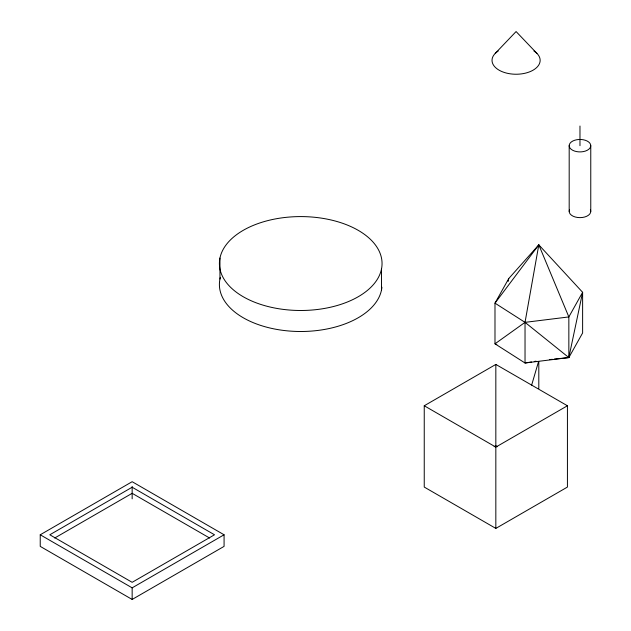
<?xml version="1.0" encoding="UTF-8"?>
<svg xmlns="http://www.w3.org/2000/svg" width="631" height="631" viewBox="0 0 631 631"><rect width="100%" height="100%" fill="white"/><g stroke="black" fill="none" stroke-linecap="round" stroke-linejoin="round"><path stroke-width="0.95" d="M508.152 281.418L508.76 278.539L538.803 244.852L582.618 292.311L582.618 332.963L568.846 357.58L525.031 363.006L494.988 343.816L494.988 303.156L508.76 278.539M531.641 385.139L538.527 361.658M495.248 53.398L516.087 31.55L536.934 53.398M40.234 534.78L132.155 481.705L224.076 534.78L224.076 546.383L132.155 599.45L40.234 546.383L40.234 534.78L132.155 587.847L224.076 534.78M54.708 538.022L132.155 493.308L209.61 538.022M424.245 405.765L495.832 364.426L567.427 405.765L567.427 487.069L495.832 528.407L424.245 487.069L424.245 405.765L495.832 447.095L567.427 405.765M494.128 446.724L495.832 445.738L497.536 446.724M531.46 361.942L525.031 363.006L525.031 322.354L538.803 244.852L539.663 246.618M534.212 361.484L536.05 361.177M549.467 359.607L552.37 359.307M554.31 359.102L568.846 357.58L582.618 292.311L568.846 316.928L568.846 357.58L525.031 322.354L494.988 303.156L538.803 244.852L568.846 316.928L525.031 322.354L494.988 343.816L496.81 344.518M590.766 145.682A10.79 6.231 0 0 1 574.581 151.077A10.79 6.231 0 0 1 574.581 140.287A10.79 6.231 0 0 1 590.766 145.682L590.766 211.409M579.976 126.026L579.976 145.682M569.186 145.682L569.186 211.409M538.803 361.681L538.803 388.507M495.832 364.426L495.832 445.738M495.832 447.095L495.832 528.407M381.495 269.011A81.328 46.954 0 0 1 252.124 301.184A81.328 46.954 0 0 1 268.554 220.416A81.328 46.954 0 0 1 381.495 269.011L381.495 290.015M219.951 258.063L219.951 279.068M132.155 486.54L132.155 498.837M132.155 587.847L132.155 599.45M533.968 51.048A24.065 13.898 0 0 1 532.809 70.341A24.065 13.898 0 0 1 499.373 70.341A24.065 13.898 0 0 1 498.206 51.048M590.395 209.792A10.79 6.231 0 0 1 579.976 217.632A10.79 6.231 0 0 1 569.556 209.792M381.921 287.208A81.328 46.954 0 0 1 292.169 331.236A81.328 46.954 0 0 1 220.361 277.34M132.155 487.235L49.81 534.78L132.155 582.318L214.508 534.78L132.155 487.235"/></g></svg>
